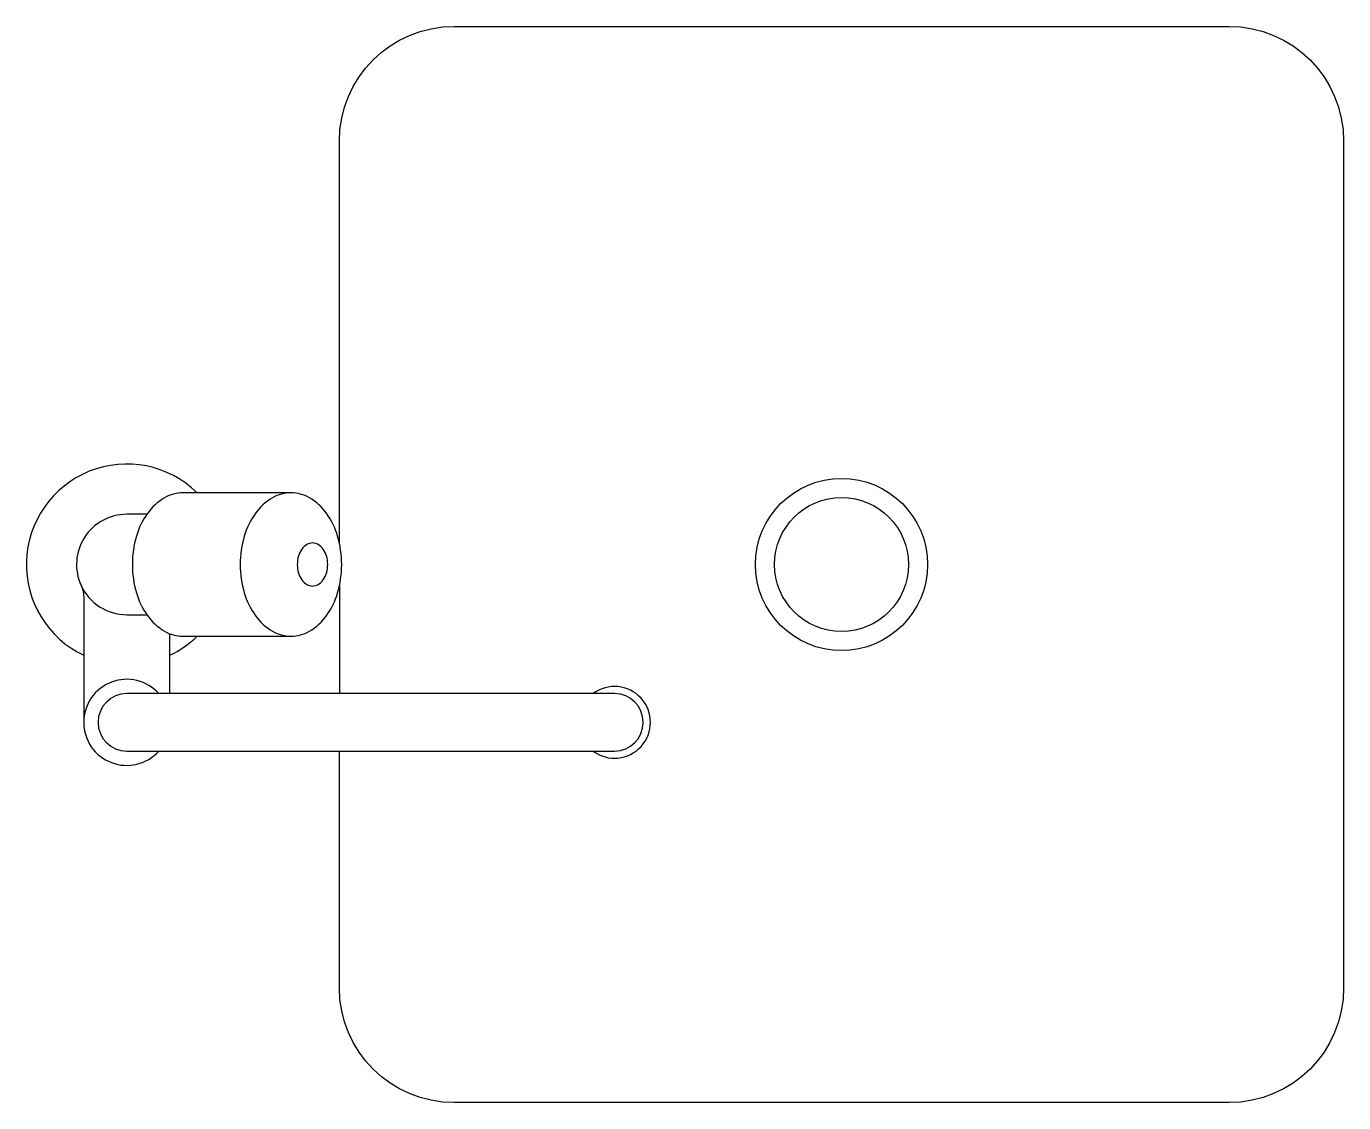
# Model space of a CAD drawing. Header units: millimetres. Extents: x -3064.758 to -3064.299, y 2892.387 to 2892.762.
import ezdxf

# ---------------------------------------------------------------- set-up
doc = ezdxf.new("R2010")
doc.units = ezdxf.units.MM
doc.header["$LTSCALE"] = 10
doc.layers.add('cozinha_pias', color=2, linetype='Continuous')

msp = doc.modelspace()

# ---------------------------------------------------------------- linework, layer by layer
at = {"layer": 'cozinha_pias', "color": 1}
for p, q in [((-3064.649129780196, 2892.566654710432), (-3064.649129780196, 2892.529103864621)), ((-3064.708234328396, 2892.529103864621), (-3064.708234328396, 2892.549975021022))]:
    msp.add_line(p, q, dxfattribs=at)
at = {"layer": 'cozinha_pias'}
msp.add_lwpolyline([(-3064.649129780196, 2892.581553018809), (-3064.649129780196, 2892.721603864621, -0.414213562373096), (-3064.609129780196, 2892.761603864621), (-3064.339129780196, 2892.761603864621, -0.4142135623730951), (-3064.299129780196, 2892.721603864621), (-3064.299129780196, 2892.426603864621, -0.4142135623730951), (-3064.339129780196, 2892.386603864622), (-3064.609129780196, 2892.386603864622, -0.4142135623730951), (-3064.649129780196, 2892.426603864621), (-3064.649129780196, 2892.509103864621)], format="xyb", dxfattribs=at)
at = {"layer": 'cozinha_pias', "color": 1}
for points in [[(-3064.666011008154, 2892.599103864621), (-3064.703611222383, 2892.599103864621, 0.133256151078858), (-3064.710031779592, 2892.597361772456, 0.1067562697216193), (-3064.716111222383, 2892.59178153415, 0.08282752964101038), (-3064.719868347616, 2892.584007701794, 0.07135174875314108), (-3064.721288891913, 2892.574103864621, 0.07135174875312217), (-3064.719868347616, 2892.564200027448, 0.08282752964099814), (-3064.716111222383, 2892.556426195092, 0.1067562697216379), (-3064.710031779592, 2892.550845956786, 0.1332561510788669), (-3064.703611222383, 2892.549103864621), (-3064.666011008154, 2892.549103864621)], [(-3064.716235755084, 2892.591603864621), (-3064.723234328395, 2892.591603864621, 0.5464635058180239), (-3064.739143419305, 2892.566813403288, -0.1078400648699669), (-3064.738234328395, 2892.562647425384), (-3064.738234328395, 2892.519103864621)], [(-3064.739143419305, 2892.566813403288, 0.2932733248962691), (-3064.723234328395, 2892.556603864621), (-3064.716235755084, 2892.556603864621)]]:
    msp.add_lwpolyline(points, format="xyb", dxfattribs=at)
for points in [[(-3064.666011008154, 2892.549103864621, 0.133256151078858), (-3064.659590450945, 2892.550845956786, 0.1067562697216193), (-3064.653511008154, 2892.556426195092, 0.08282752964099754), (-3064.649753882921, 2892.564200027448, 0.07135174875310642), (-3064.648333338624, 2892.574103864621, 0.07135174875312841), (-3064.649753882921, 2892.584007701794, 0.08282752964096539), (-3064.653511008154, 2892.59178153415, 0.1067562697216041), (-3064.659590450945, 2892.597361772456, 0.1332561510788969), (-3064.666011008154, 2892.599103864621, 0.133256151078858), (-3064.672431565363, 2892.597361772456, 0.1067562697216193), (-3064.678511008154, 2892.59178153415, 0.08282752964101038), (-3064.682268133387, 2892.584007701794, 0.07135174875314108), (-3064.683688677684, 2892.574103864621, 0.07135174875312217), (-3064.682268133387, 2892.564200027448, 0.08282752964099814), (-3064.678511008154, 2892.556426195092, 0.1067562697216379), (-3064.672431565363, 2892.550845956786, 0.1332561510788669)], [(-3064.658511008154, 2892.581603864621, 0.1332561510789247), (-3064.660437175316, 2892.581081236971, 0.1067562697216326), (-3064.662261008154, 2892.57940716548, 0.08282752964098952), (-3064.663388145724, 2892.577075015773, 0.07135174875314322), (-3064.663814309013, 2892.574103864621, 0.0713517487531746), (-3064.663388145724, 2892.571132713469, 0.08282752964091725), (-3064.662261008154, 2892.568800563762, 0.1067562697215655), (-3064.660437175316, 2892.567126492271, 0.1332561510788154), (-3064.658511008154, 2892.566603864621, 0.1332561510789247), (-3064.656584840991, 2892.567126492271, 0.1067562697216326), (-3064.654761008154, 2892.568800563762, 0.08282752964095197), (-3064.653633870584, 2892.571132713469, 0.07135174875313267), (-3064.653207707295, 2892.574103864621, 0.07135174875303825), (-3064.653633870584, 2892.577075015773, 0.08282752964098399), (-3064.654761008154, 2892.57940716548, 0.106756269721622), (-3064.656584840991, 2892.581081236971, 0.1332561510787654)], [(-3064.723234328395, 2892.509103864621), (-3064.553234328396, 2892.509103864621, 1.000000000003126), (-3064.553234328396, 2892.529103864621), (-3064.723234328395, 2892.529103864621, 0.999999999998593)]]:
    msp.add_lwpolyline(points, format="xyb", close=True, dxfattribs=at)
for radius in [0.02999999999995149, 0.02333333333329561]:
    msp.add_circle((-3064.474129780196, 2892.574103864621), radius, dxfattribs=at)
for centre, radius, start, end in [((-3064.723234328395, 2892.574103864622), 0.03499999999996817, 45.58469140241039, 244.6230664745471), ((-3064.723234328395, 2892.574103864622), 0.03499999999996817, 295.3769335254529, 314.4153085975896), ((-3064.723234328395, 2892.519103864622), 0.01499999999998636, 41.81031489570733, 318.1896851042927), ((-3064.553234328396, 2892.519103864622), 0.01249999999998863, 233.1301023544166, 126.8698976455835)]:
    msp.add_arc(centre, radius, start, end, dxfattribs=at)

doc.saveas('drawing.dxf')
